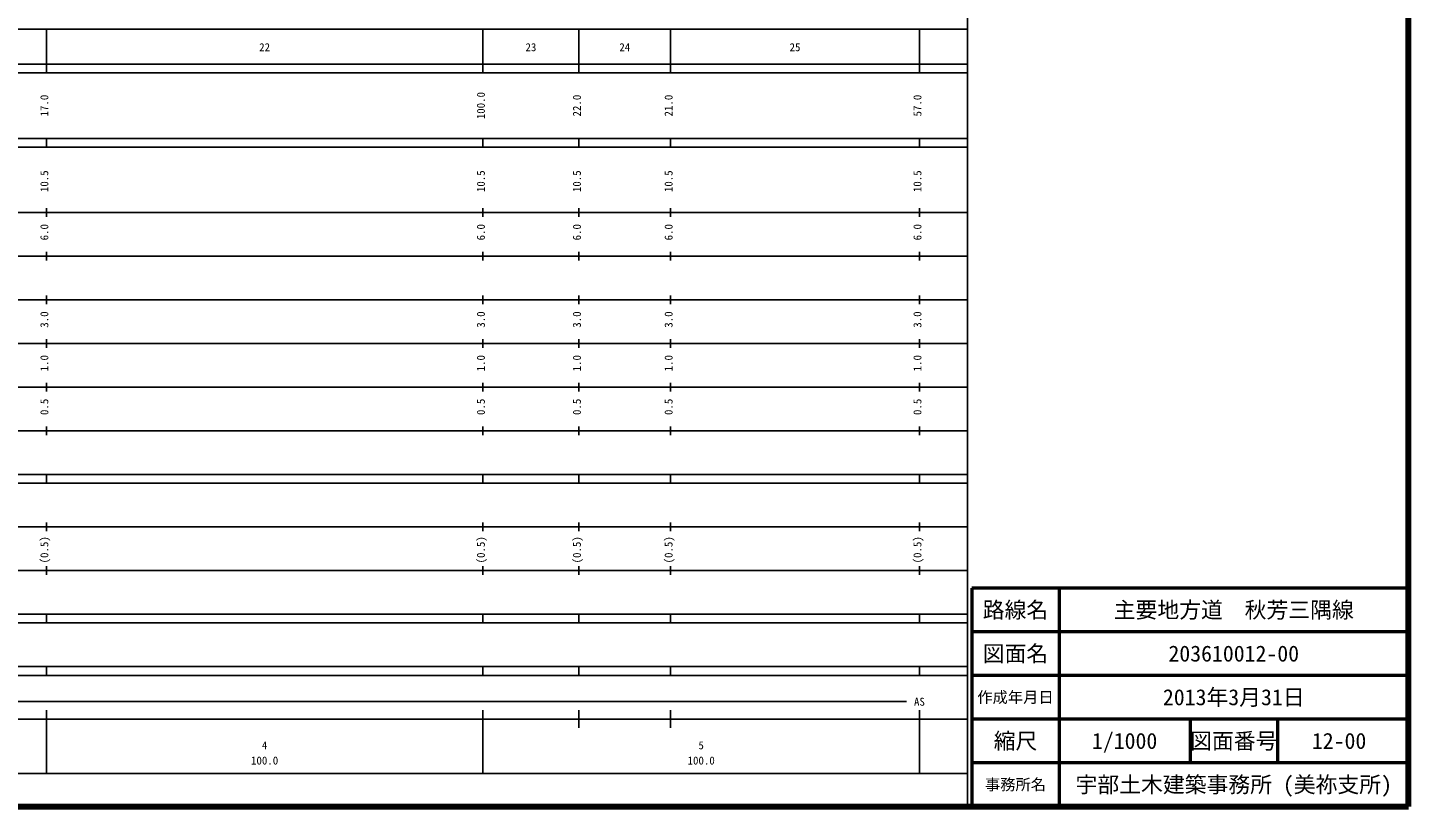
# Model space of a CAD drawing. Units: millimetres, scale not verified. Extents: x 40000 to 680000, y 20000 to 380000.
# Drawn here: x 363711 to 680000, y 20000 to 198357 of the extents above; entities that cross this region are included whole.
import ezdxf
from ezdxf.enums import TextEntityAlignment as Align

# ---------------------------------------------------------------- set-up
doc = ezdxf.new("R2010")
doc.units = ezdxf.units.MM
doc.header["$LTSCALE"] = 1000
for name, color, linetype, lineweight in [('M-TTL', 2, 'Continuous', 140), ('M-TTL-BAND', 7, 'Continuous', 25), ('M-TTL-FRAM', 2, 'Continuous', 50), ('M-TTL-LINE', 7, 'Continuous', 50)]:
    doc.layers.add(name, color=color, linetype=linetype, lineweight=lineweight)
doc.layers.add('M-TTL-TXT', color=7, linetype='Continuous')
doc.styles.add('ＭＳ ゴシック', font='')
doc.styles.get('ＭＳ ゴシック').set_extended_font_data('MS Gothic')

msp = doc.modelspace()

# ---------------------------------------------------------------- linework, layer by layer
at = {"layer": 'M-TTL'}
for p, q in [((680000, 20000), (680000, 380000)), ((40000, 20000), (680000, 20000))]:
    msp.add_line(p, q, dxfattribs=at)
at = {"layer": 'M-TTL-BAND'}
for p, q in [((579000, 20000), (579000, 370000)), ((68000, 198000), (579000, 198000)), ((368000, 188000), (368000, 198000)), ((468000, 188000), (468000, 198000)), ((490000, 188000), (490000, 198000)), ((511000, 188000), (511000, 198000)), ((568000, 188000), (568000, 198000)), ((40000, 190000), (579000, 190000)), ((40000, 188000), (579000, 188000)), ((40000, 173000), (579000, 173000)), ((40000, 171000), (579000, 171000)), ((368000, 171000), (368000, 173000)), ((468000, 171000), (468000, 173000)), ((490000, 171000), (490000, 173000)), ((511000, 171000), (511000, 173000)), ((568000, 171000), (568000, 173000)), ((40000, 156000), (579000, 156000)), ((368000, 155000), (368000, 157000)), ((468000, 155000), (468000, 157000)), ((490000, 155000), (490000, 157000)), ((511000, 155000), (511000, 157000)), ((568000, 155000), (568000, 157000)), ((46000, 146000), (579000, 146000)), ((368000, 145000), (368000, 147000)), ((468000, 145000), (468000, 147000)), ((490000, 145000), (490000, 147000)), ((511000, 145000), (511000, 147000)), ((568000, 145000), (568000, 147000)), ((368000, 135000), (368000, 137000)), ((468000, 135000), (468000, 137000)), ((490000, 135000), (490000, 137000)), ((511000, 135000), (511000, 137000)), ((568000, 135000), (568000, 137000)), ((52000, 136000), (579000, 136000)), ((368000, 125000), (368000, 127000)), ((468000, 125000), (468000, 127000)), ((490000, 125000), (490000, 127000)), ((511000, 125000), (511000, 127000)), ((568000, 125000), (568000, 127000)), ((46000, 126000), (579000, 126000)), ((52000, 116000), (579000, 116000)), ((368000, 115000), (368000, 117000)), ((468000, 115000), (468000, 117000)), ((490000, 115000), (490000, 117000)), ((511000, 115000), (511000, 117000)), ((568000, 115000), (568000, 117000)), ((46000, 106000), (579000, 106000)), ((368000, 105000), (368000, 107000)), ((468000, 105000), (468000, 107000)), ((490000, 105000), (490000, 107000)), ((511000, 105000), (511000, 107000)), ((568000, 105000), (568000, 107000)), ((40000, 96000), (579000, 96000)), ((368000, 94000), (368000, 96000)), ((468000, 94000), (468000, 96000)), ((490000, 94000), (490000, 96000)), ((511000, 94000), (511000, 96000)), ((568000, 94000), (568000, 96000)), ((40000, 94000), (579000, 94000)), ((49000, 84000), (579000, 84000)), ((368000, 83000), (368000, 85000)), ((468000, 83000), (468000, 85000)), ((490000, 83000), (490000, 85000)), ((511000, 83000), (511000, 85000)), ((568000, 83000), (568000, 85000)), ((40000, 74000), (579000, 74000)), ((368000, 73000), (368000, 75000)), ((468000, 73000), (468000, 75000)), ((490000, 73000), (490000, 75000)), ((511000, 73000), (511000, 75000)), ((568000, 73000), (568000, 75000)), ((40000, 64000), (579000, 64000)), ((368000, 62000), (368000, 64000)), ((468000, 62000), (468000, 64000)), ((490000, 62000), (490000, 64000)), ((511000, 62000), (511000, 64000)), ((568000, 62000), (568000, 64000)), ((40000, 62000), (579000, 62000)), ((40000, 52000), (579000, 52000)), ((368000, 50000), (368000, 52000)), ((468000, 50000), (468000, 52000)), ((490000, 50000), (490000, 52000)), ((511000, 50000), (511000, 52000)), ((568000, 50000), (568000, 52000)), ((40000, 50000), (579000, 50000)), ((71000, 44000), (565000, 44000)), ((368000, 27500), (368000, 42000)), ((468000, 27500), (468000, 42000)), ((490000, 38000), (490000, 42000)), ((511000, 38000), (511000, 42000)), ((568000, 27500), (568000, 42000)), ((40000, 40000), (579000, 40000)), ((68000, 27500), (579000, 27500))]:
    msp.add_line(p, q, dxfattribs=at)
at = {"layer": 'M-TTL-FRAM'}
for p, q in [((680000, 70000), (580000, 70000)), ((580000, 70000), (580000, 20000))]:
    msp.add_line(p, q, dxfattribs=at)
at = {"layer": 'M-TTL-LINE'}
for p, q in [((600000, 70000), (600000, 20000)), ((680000, 60000), (580000, 60000)), ((680000, 50000), (580000, 50000)), ((680000, 40000), (580000, 40000)), ((630000, 40000), (630000, 30000)), ((650000, 40000), (650000, 30000)), ((680000, 30000), (580000, 30000))]:
    msp.add_line(p, q, dxfattribs=at)

# ---------------------------------------------------------------- texts
at = {"layer": 'M-TTL-BAND', "style": 'ＭＳ ゴシック'}
for s, p in [('22', (418000, 192405)), ('23', (479000, 192405)), ('24', (500500, 192405)), ('25', (539500, 192405)), ('AS', (568000, 42500)), ('4', (418000, 32523)), ('5', (518000, 32523)), ('100.0', (418000, 29033)), ('100.0', (518000, 29033))]:
    msp.add_text(s, height=1833, dxfattribs=at).set_placement(p, align=Align.BOTTOM_CENTER)
for s, p in [('100.0', (469000, 180500)), ('17.0', (369000, 180500)), ('22.0', (491000, 180500)), ('21.0', (512000, 180500)), ('57.0', (569000, 180500)), ('10.5', (369000, 163174)), ('10.5', (469000, 163174)), ('10.5', (491000, 163174)), ('10.5', (512000, 163174)), ('10.5', (569000, 163174)), ('6.0', (369000, 151500)), ('6.0', (469000, 151500)), ('6.0', (491000, 151500)), ('6.0', (512000, 151500)), ('6.0', (569000, 151500)), ('3.0', (369000, 131500)), ('3.0', (469000, 131500)), ('3.0', (491000, 131500)), ('3.0', (512000, 131500)), ('3.0', (569000, 131500)), ('1.0', (369000, 121500)), ('1.0', (469000, 121500)), ('1.0', (491000, 121500)), ('1.0', (512000, 121500)), ('1.0', (569000, 121500)), ('0.5', (369000, 111500)), ('0.5', (469000, 111500)), ('0.5', (491000, 111500)), ('0.5', (512000, 111500)), ('0.5', (569000, 111500)), ('(0.5)', (369000, 78764)), ('(0.5)', (469000, 78764)), ('(0.5)', (491000, 78764)), ('(0.5)', (512000, 78764)), ('(0.5)', (569000, 78764))]:
    msp.add_text(s, height=1833, rotation=90, dxfattribs=at).set_placement(p, align=Align.BOTTOM_CENTER)
at = {"layer": 'M-TTL-TXT', "style": 'ＭＳ ゴシック'}
for s, height, p in [('路線名', 3666, (590000, 65000)), ('路線名', 3666, (590000, 65000)), ('主要地方道\u3000秋芳三隅線', 3666, (640000, 65000)), ('図面名', 3666, (590000, 55000)), ('図面名', 3666, (590000, 55000)), ('203610012-00', 3666, (640000, 55000)), ('作成年月日', 2566, (590000, 45000)), ('作成年月日', 2566, (590000, 45000)), ('2013年3月31日', 3666, (640000, 45000)), ('縮尺', 3666, (590000, 35000)), ('縮尺', 3666, (590000, 35000)), ('1/1000', 3666, (615000, 35000)), ('図面番号', 3666, (640000, 35000)), ('図面番号', 3666, (640000, 35000)), ('12-00', 3666, (664125, 35000)), ('事務所名', 2566, (590000, 25000)), ('事務所名', 2566, (590000, 25000)), ('宇部土木建築事務所 (美祢支所)', 3666, (640000, 25000))]:
    msp.add_text(s, height=height, dxfattribs=at).set_placement(p, align=Align.MIDDLE_CENTER)

doc.saveas('drawing.dxf')
